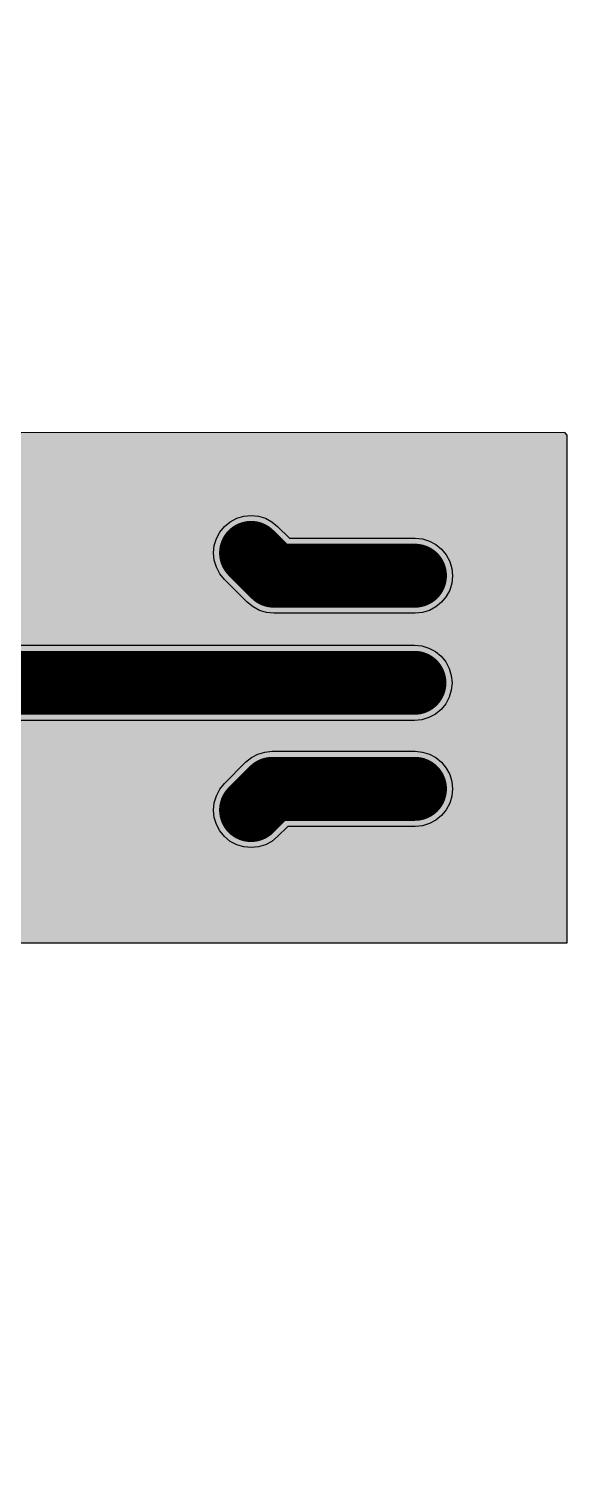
# Model space of a CAD drawing. Header units: inches. Extents: x 0 to 111, y 0 to 67.
# Drawn here: x 86 to 111.3, y 0 to 67.3 of the extents above; entities that cross this region are included whole.
import ezdxf

# ---------------------------------------------------------------- set-up
doc = ezdxf.new("R2010")
doc.units = ezdxf.units.IN
doc.layers.add('ProtoPCB.GBL', color=7, linetype='Continuous')

msp = doc.modelspace()

# ---------------------------------------------------------------- hatches: boundary and pattern name
at = {"layer": 'ProtoPCB.GBL'}
for color, points in [(11, [(0, 67.2084), (0, 0.0254), (81.1911, 0), (81.28, 0.0889), (81.28, 24.2926), (81.28, 24.2926), (81.28, 24.3332), (81.2698, 24.3434), (81.2546, 24.3586), (81.3054, 24.4094), (81.3283, 24.4094), (81.3435, 24.4094), (81.3435, 24.4094), (81.3613, 24.4094), (81.3765, 24.4094), (81.3765, 24.4094), (111.252, 24.4094), (111.252, 48.2346), (111.1377, 48.3591), (79.9846, 48.3362), (79.9338, 67.2592), (0.0914, 67.2998)]), (7, [(96.4082, 44.4703), (96.7511, 44.4373), (97.0813, 44.3357), (97.3861, 44.1731), (97.6528, 43.9547), (98.2091, 43.401), (104.1044, 43.401), (104.4473, 43.3654), (104.7775, 43.2664), (105.0823, 43.1038), (105.349, 42.8854), (105.57, 42.6161), (105.7326, 42.3113), (105.8316, 41.9811), (105.8647, 41.6382), (105.8316, 41.2953), (105.7326, 40.9626), (105.57, 40.6578), (105.349, 40.3911), (105.0823, 40.1726), (104.7775, 40.0101), (104.4473, 39.9085), (104.1044, 39.8755), (97.4776, 39.8755), (97.1347, 39.9085), (96.8045, 40.0101), (96.4997, 40.1726), (96.2304, 40.3911), (95.1611, 41.463), (94.9427, 41.7297), (94.7801, 42.0345), (94.6785, 42.3647), (94.6455, 42.7076), (94.6785, 43.053), (94.7801, 43.3832), (94.9427, 43.688), (95.1611, 43.9547), (95.4278, 44.1731), (95.7326, 44.3357), (96.0628, 44.4373)]), (7, [(82.1842, 38.3743), (104.079, 38.3743), (104.4219, 38.3413), (104.7521, 38.2397), (105.0569, 38.0771), (105.3236, 37.8587), (105.5446, 37.592), (105.7072, 37.2872), (105.8062, 36.957), (105.8393, 36.6116), (105.8062, 36.2687), (105.7072, 35.9385), (105.5446, 35.6337), (105.3236, 35.367), (105.0569, 35.146), (104.7521, 34.9834), (104.4219, 34.8844), (104.079, 34.8513), (82.1842, 34.8513), (81.8388, 34.8844), (81.5086, 34.9834), (81.2038, 35.146), (80.9371, 35.367), (80.7187, 35.6337), (80.5561, 35.9385), (80.4545, 36.2687), (80.4215, 36.6116), (80.4545, 36.957), (80.5561, 37.2872), (80.7187, 37.592), (80.9371, 37.8587), (81.2038, 38.0771), (81.5086, 38.2397), (81.8388, 38.3413)]), (7, [(97.4014, 33.401), (104.1044, 33.401), (104.4473, 33.3654), (104.7775, 33.2664), (105.0823, 33.1038), (105.349, 32.8854), (105.57, 32.6161), (105.7326, 32.3113), (105.8316, 31.9811), (105.8647, 31.6382), (105.8316, 31.2953), (105.7326, 30.9626), (105.57, 30.6578), (105.349, 30.3911), (105.0823, 30.1727), (104.7775, 30.0101), (104.4473, 29.9085), (104.1044, 29.8755), (98.1329, 29.8755), (97.6528, 29.398), (97.3861, 29.177), (97.0813, 29.0144), (96.7511, 28.9154), (96.4082, 28.8823), (96.0628, 28.9154), (95.7326, 29.0144), (95.4278, 29.177), (95.1611, 29.398), (94.9427, 29.6647), (94.7801, 29.9695), (94.6785, 30.2997), (94.6455, 30.6426), (94.6785, 30.988), (94.7801, 31.3182), (94.9427, 31.623), (95.1611, 31.8897), (96.1542, 32.8854), (96.4235, 33.1038), (96.7283, 33.2664), (97.0585, 33.3654)])]:
    msp.add_hatch(color=color, dxfattribs=at).paths.add_polyline_path(points)

# ---------------------------------------------------------------- linework, layer by layer
at = {"layer": 'ProtoPCB.GBL', "color": 11}
msp.add_lwpolyline([(0, 67.2084), (0, 0.0254), (81.1911, 0), (81.28, 0.0889), (81.28, 24.2926), (81.28, 24.2926), (81.28, 24.3332), (81.2698, 24.3434), (81.2546, 24.3586), (81.3054, 24.4094), (81.3283, 24.4094), (81.3435, 24.4094), (81.3435, 24.4094), (81.3613, 24.4094), (81.3765, 24.4094), (81.3765, 24.4094), (111.252, 24.4094), (111.252, 48.2346), (111.1377, 48.3591), (79.9846, 48.3362), (79.9338, 67.2592), (0.0914, 67.2998), (0, 67.2084)], dxfattribs=at)
at = {"layer": 'ProtoPCB.GBL', "color": 7}
for points in [[(96.4082, 44.4703), (96.7511, 44.4373), (97.0813, 44.3357), (97.3861, 44.1731), (97.6528, 43.9547), (98.2091, 43.401), (104.1044, 43.401), (104.4473, 43.3654), (104.7775, 43.2664), (105.0823, 43.1038), (105.349, 42.8854), (105.57, 42.6161), (105.7326, 42.3113), (105.8316, 41.9811), (105.8647, 41.6382), (105.8316, 41.2953), (105.7326, 40.9626), (105.57, 40.6578), (105.349, 40.3911), (105.0823, 40.1726), (104.7775, 40.0101), (104.4473, 39.9085), (104.1044, 39.8755), (97.4776, 39.8755), (97.1347, 39.9085), (96.8045, 40.0101), (96.4997, 40.1726), (96.2304, 40.3911), (95.1611, 41.463), (94.9427, 41.7297), (94.7801, 42.0345), (94.6785, 42.3647), (94.6455, 42.7076), (94.6785, 43.053), (94.7801, 43.3832), (94.9427, 43.688), (95.1611, 43.9547), (95.4278, 44.1731), (95.7326, 44.3357), (96.0628, 44.4373), (96.4082, 44.4703)], [(82.1842, 38.3743), (104.079, 38.3743), (104.4219, 38.3413), (104.7521, 38.2397), (105.0569, 38.0771), (105.3236, 37.8587), (105.5446, 37.592), (105.7072, 37.2872), (105.8062, 36.957), (105.8393, 36.6116), (105.8062, 36.2687), (105.7072, 35.9385), (105.5446, 35.6337), (105.3236, 35.367), (105.0569, 35.146), (104.7521, 34.9834), (104.4219, 34.8844), (104.079, 34.8513), (82.1842, 34.8513)], [(97.4014, 33.401), (104.1044, 33.401), (104.4473, 33.3654), (104.7775, 33.2664), (105.0823, 33.1038), (105.349, 32.8854), (105.57, 32.6161), (105.7326, 32.3113), (105.8316, 31.9811), (105.8647, 31.6382), (105.8316, 31.2953), (105.7326, 30.9626), (105.57, 30.6578), (105.349, 30.3911), (105.0823, 30.1727), (104.7775, 30.0101), (104.4473, 29.9085), (104.1044, 29.8755), (98.1329, 29.8755), (97.6528, 29.398), (97.3861, 29.177), (97.0813, 29.0144), (96.7511, 28.9154), (96.4082, 28.8823), (96.0628, 28.9154), (95.7326, 29.0144), (95.4278, 29.177), (95.1611, 29.398), (94.9427, 29.6647), (94.7801, 29.9695), (94.6785, 30.2997), (94.6455, 30.6426), (94.6785, 30.988), (94.7801, 31.3182), (94.9427, 31.623), (95.1611, 31.8897), (96.1542, 32.8854), (96.4235, 33.1038), (96.7283, 33.2664), (97.0585, 33.3654), (97.4014, 33.401)]]:
    msp.add_lwpolyline(points, dxfattribs=at)
at = {"layer": 'ProtoPCB.GBL', "color": 11, "const_width": 2.9997}
for points in [[(97.4766, 41.6392), (96.4059, 42.7099)], [(104.1022, 41.6392), (97.4766, 41.6392)], [(104.0767, 36.6139), (82.182, 36.6139)], [(97.4003, 31.6392), (96.4059, 30.6448)], [(104.1022, 31.6392), (97.4003, 31.6392)]]:
    msp.add_lwpolyline(points, dxfattribs=at)
at = {"layer": 'ProtoPCB.GBL', "color": 11}
for points in [[(95.656, 42.7099, 1.4999, 1.4999, 1), (97.1558, 42.7099, 1.4999, 1.4999, 1), (95.656, 42.7099, 1.4999, 1.4999, 0)], [(95.9811, 42.7099, 0.8496, 0.8496, 1), (96.8307, 42.7099, 0.8496, 0.8496, 1), (95.9811, 42.7099, 0.8496, 0.8496, 0)], [(96.7267, 41.6392, 1.4999, 1.4999, 1), (98.2265, 41.6392, 1.4999, 1.4999, 1), (96.7267, 41.6392, 1.4999, 1.4999, 0)], [(96.7267, 41.6392, 1.4999, 1.4999, 1), (98.2265, 41.6392, 1.4999, 1.4999, 1), (96.7267, 41.6392, 1.4999, 1.4999, 0)], [(103.3523, 41.6392, 1.4999, 1.4999, 1), (104.8521, 41.6392, 1.4999, 1.4999, 1), (103.3523, 41.6392, 1.4999, 1.4999, 0)], [(103.4526, 41.6392, 1.2992, 1.2992, 1), (104.7518, 41.6392, 1.2992, 1.2992, 1), (103.4526, 41.6392, 1.2992, 1.2992, 0)], [(103.3268, 36.6139, 1.4999, 1.4999, 1), (104.8266, 36.6139, 1.4999, 1.4999, 1), (103.3268, 36.6139, 1.4999, 1.4999, 0)], [(103.4526, 36.6392, 1.2992, 1.2992, 1), (104.7518, 36.6392, 1.2992, 1.2992, 1), (103.4526, 36.6392, 1.2992, 1.2992, 0)], [(96.6504, 31.6392, 1.4999, 1.4999, 1), (98.1502, 31.6392, 1.4999, 1.4999, 1), (96.6504, 31.6392, 1.4999, 1.4999, 0)], [(96.6504, 31.6392, 1.4999, 1.4999, 1), (98.1502, 31.6392, 1.4999, 1.4999, 1), (96.6504, 31.6392, 1.4999, 1.4999, 0)], [(103.3523, 31.6392, 1.4999, 1.4999, 1), (104.8521, 31.6392, 1.4999, 1.4999, 1), (103.3523, 31.6392, 1.4999, 1.4999, 0)], [(103.4526, 31.6392, 1.2992, 1.2992, 1), (104.7518, 31.6392, 1.2992, 1.2992, 1), (103.4526, 31.6392, 1.2992, 1.2992, 0)], [(95.656, 30.6448, 1.4999, 1.4999, 1), (97.1558, 30.6448, 1.4999, 1.4999, 1), (95.656, 30.6448, 1.4999, 1.4999, 0)], [(95.9811, 30.6448, 0.8496, 0.8496, 1), (96.8307, 30.6448, 0.8496, 0.8496, 1), (95.9811, 30.6448, 0.8496, 0.8496, 0)]]:
    msp.add_lwpolyline(points, format="xyseb", dxfattribs=at)

doc.saveas('drawing.dxf')
